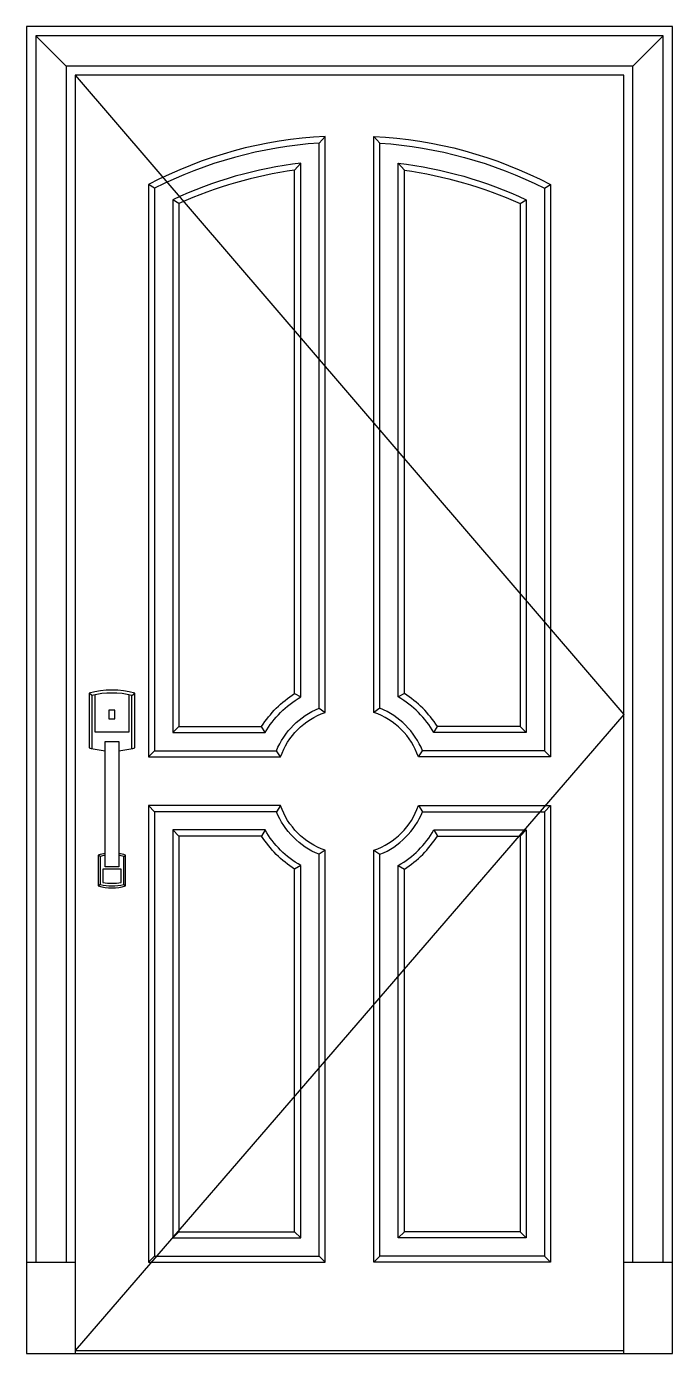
# Model space of a CAD drawing. Header units: metres. Extents: x -2261 to -1201, y 0 to 2180.
import ezdxf

# ---------------------------------------------------------------- set-up
doc = ezdxf.new("R2010")
doc.units = ezdxf.units.M
for name, color, linetype in [('2', 2, 'Continuous'), ('3', 3, 'Continuous'), ('4', 4, 'Continuous'), ('7', 7, 'Continuous')]:
    doc.layers.add(name, color=color, linetype=linetype)

msp = doc.modelspace()

# ---------------------------------------------------------------- linework, layer by layer
at = {"layer": '2'}
msp.add_line((-2261.06, 0), (-1201.06, 0), dxfattribs=at)
at = {"layer": '3'}
for p, q in [((-2196.06, 2115), (-2246.06, 2165)), ((-1266.06, 2115), (-1216.06, 2165)), ((-1781.06, 1988.6), (-1771.06, 1999.25)), ((-1681.06, 1988.6), (-1691.06, 1999.25)), ((-1811.06, 1955.65), (-1821.06, 1944.3)), ((-1651.06, 1955.65), (-1641.06, 1944.3)), ((-2051.06, 1914.24), (-2061.06, 1920.37)), ((-1411.06, 1914.24), (-1401.06, 1920.37)), ((-2011.06, 1889.12), (-2021.06, 1895.49)), ((-1451.06, 1889.12), (-1441.06, 1895.49)), ((-2153.76, 1081.12), (-2158.24, 1084.56)), ((-2088.06, 1081.12), (-2083.58, 1084.56)), ((-1821.06, 1084.24), (-1811.06, 1078.59)), ((-1641.06, 1084.24), (-1651.06, 1078.59)), ((-1781.06, 1060.02), (-1771.06, 1053.16)), ((-1681.06, 1060.02), (-1691.06, 1053.16)), ((-2011.06, 1030.02), (-2021.06, 1020.02)), ((-1869.62, 1020.02), (-1875.28, 1030.02)), ((-1592.49, 1020.02), (-1586.83, 1030.02)), ((-1451.06, 1030.02), (-1441.06, 1020.02)), ((-2051.06, 990.02), (-2061.06, 980.02)), ((-1844.19, 980.02), (-1851.06, 990.02)), ((-1617.92, 980.02), (-1611.06, 990.02)), ((-1411.06, 990.02), (-1401.06, 980.02)), ((-2051.06, 890.02), (-2061.06, 900.02)), ((-1844.19, 900.02), (-1851.06, 890.02)), ((-1617.92, 900.02), (-1611.06, 890.02)), ((-1411.06, 890.02), (-1401.06, 900.02)), ((-2011.06, 850.02), (-2021.06, 860.02)), ((-1869.62, 860.02), (-1875.28, 850.02)), ((-1592.49, 860.02), (-1586.83, 850.02)), ((-1451.06, 850.02), (-1441.06, 860.02)), ((-2140.32, 816.58), (-2143.31, 818.88)), ((-2101.5, 816.58), (-2098.51, 818.88)), ((-1771.06, 826.88), (-1781.06, 820.02)), ((-1691.06, 826.88), (-1681.06, 820.02)), ((-1811.06, 801.46), (-1821.06, 795.8)), ((-1651.06, 801.46), (-1641.06, 795.8)), ((-2140.32, 770.41), (-2143.31, 768.11)), ((-2101.5, 770.41), (-2098.51, 768.11)), ((-2011.06, 200), (-2021.06, 190)), ((-1811.06, 190), (-1821.06, 200)), ((-1651.06, 190), (-1641.06, 200)), ((-1451.06, 200), (-1441.06, 190)), ((-2051.06, 160), (-2061.06, 150)), ((-1781.06, 160), (-1771.06, 150)), ((-1681.06, 160), (-1691.06, 150)), ((-1411.06, 160), (-1401.06, 150)), ((-2181.06, 5), (-1281.06, 5))]:
    msp.add_line(p, q, dxfattribs=at)
for points in [[(-1216.06, 150), (-1216.06, 2165), (-2246.06, 2165), (-2246.06, 150)], [(-1266.06, 150), (-1266.06, 2115), (-2196.06, 2115), (-2196.06, 150)], [(-2181.06, 2100), (-1281.06, 1050), (-2181.06, 5)], [(-2149.28, 1082.17), (-2149.28, 1021.46), (-2092.54, 1021.46), (-2092.54, 1082.17)]]:
    msp.add_lwpolyline(points, dxfattribs=at)
for points in [[(-2051.06, 990.02), (-1851.06, 990.02, -0.2), (-1781.06, 1060.02), (-1781.06, 1988.6, 0.1), (-2051.06, 1914.24)], [(-1411.06, 990.02), (-1611.06, 990.02, 0.2), (-1681.06, 1060.02), (-1681.06, 1988.6, -0.1), (-1411.06, 1914.24)], [(-2021.06, 1020.02), (-1869.62, 1020.02, -0.13), (-1811.06, 1078.59), (-1811.06, 1955.65, 0.08), (-2021.06, 1895.49)], [(-1441.06, 1020.02), (-1592.49, 1020.02, 0.13), (-1651.06, 1078.59), (-1651.06, 1955.65, -0.08), (-1441.06, 1895.49)], [(-2051.06, 160), (-1781.06, 160), (-1781.06, 820.02, -0.2), (-1851.06, 890.02), (-2051.06, 890.02)], [(-1411.06, 160), (-1681.06, 160), (-1681.06, 820.02, 0.2), (-1611.06, 890.02), (-1411.06, 890.02)], [(-2021.06, 190), (-1811.06, 190), (-1811.06, 801.46, -0.13), (-1869.62, 860.02), (-2021.06, 860.02)], [(-1441.06, 190), (-1651.06, 190), (-1651.06, 801.46, 0.13), (-1592.49, 860.02), (-1441.06, 860.02)], [(-2105.98, 795.74), (-2135.84, 795.74), (-2135.84, 773.99, 0.1), (-2105.98, 773.99), (-2105.98, 795.74)]]:
    msp.add_lwpolyline(points, format="xyb", close=True, dxfattribs=at)
for points in [[(-2088.06, 993.81), (-2088.06, 1081.12, 0.12), (-2153.76, 1081.12), (-2153.76, 993.81)], [(-2132.11, 818.18, 0.03), (-2140.32, 816.58), (-2140.32, 770.41, 0.12), (-2101.5, 770.41), (-2101.5, 816.58, 0.03), (-2109.71, 818.18)]]:
    msp.add_lwpolyline(points, format="xyb", dxfattribs=at)
at = {"layer": '4'}
msp.add_lwpolyline([(-1201.06, 0), (-1201.06, 2180), (-2261.06, 2180), (-2261.06, 0)], dxfattribs=at)
at = {"layer": '7'}
for p, q in [((-2261.06, 150), (-2181.06, 150)), ((-1281.06, 150), (-1201.06, 150))]:
    msp.add_line(p, q, dxfattribs=at)
msp.add_lwpolyline([(-1281.06, 0), (-1281.06, 2100), (-2181.06, 2100), (-2181.06, 0)], dxfattribs=at)
for points in [[(-2061.06, 980.02), (-1844.19, 980.02, -0.23), (-1771.06, 1053.16), (-1771.06, 1999.25, 0.11), (-2061.06, 1920.37)], [(-1401.06, 980.02), (-1617.92, 980.02, 0.23), (-1691.06, 1053.16), (-1691.06, 1999.25, -0.11), (-1401.06, 1920.37)], [(-2011.06, 1030.02), (-1875.28, 1030.02, -0.11), (-1821.06, 1084.24), (-1821.06, 1944.3, 0.07), (-2011.06, 1889.12)], [(-1451.06, 1030.02), (-1586.83, 1030.02, 0.11), (-1641.06, 1084.24), (-1641.06, 1944.3, -0.07), (-1451.06, 1889.12)], [(-2061.06, 150), (-1771.06, 150), (-1771.06, 826.88, -0.23), (-1844.19, 900.02), (-2061.06, 900.02)], [(-1401.06, 150), (-1691.06, 150), (-1691.06, 826.88, 0.23), (-1617.92, 900.02), (-1401.06, 900.02)], [(-2011.06, 200), (-1821.06, 200), (-1821.06, 795.8, -0.11), (-1875.28, 850.02), (-2011.06, 850.02)], [(-1451.06, 200), (-1641.06, 200), (-1641.06, 795.8, 0.11), (-1586.83, 850.02), (-1451.06, 850.02)]]:
    msp.add_lwpolyline(points, format="xyb", close=True, dxfattribs=at)
for points in [[(-2109.71, 990.31, 0.05), (-2083.58, 994.98), (-2083.58, 1084.56, 0.14), (-2158.24, 1084.56), (-2158.24, 994.98, 0.05), (-2132.11, 990.31, 0.05)], [(-2132.11, 821.19, 0.03), (-2143.31, 818.88), (-2143.31, 768.11, 0.14), (-2098.51, 768.11), (-2098.51, 818.88, 0.03), (-2109.71, 821.19)]]:
    msp.add_lwpolyline(points, format="xyb", dxfattribs=at)
for points in [[(-2125.83, 1042.8), (-2115.99, 1042.8), (-2115.99, 1056.84), (-2125.83, 1056.84)], [(-2132.11, 799.28), (-2132.11, 1005.54), (-2109.71, 1005.54), (-2109.71, 799.28)]]:
    msp.add_lwpolyline(points, close=True, dxfattribs=at)

doc.saveas('drawing.dxf')
